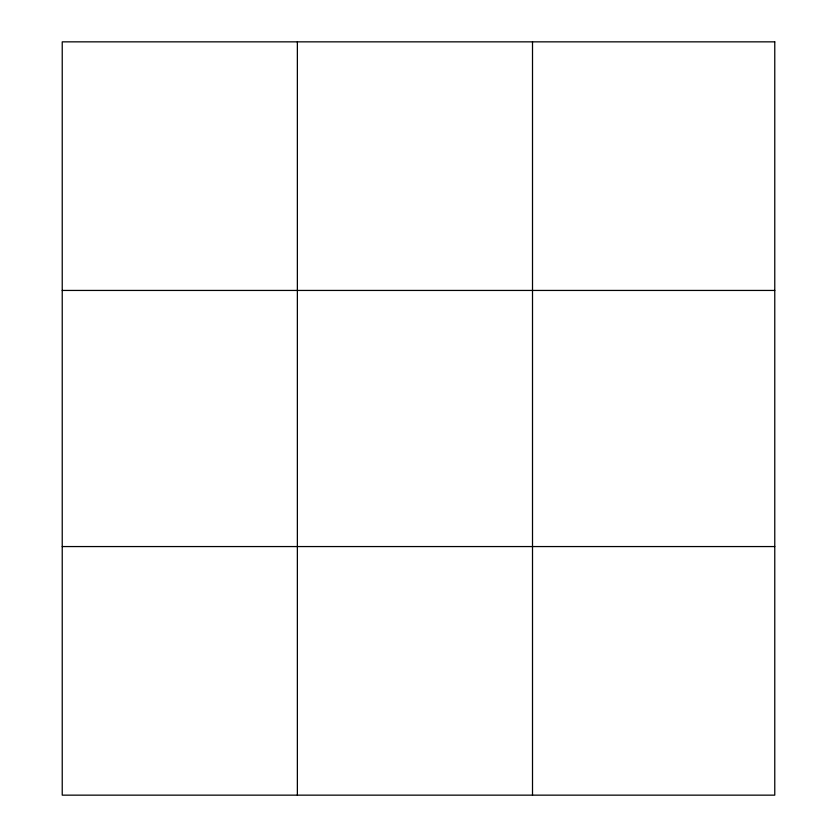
<?xml version="1.0" encoding="UTF-8"?>
<svg xmlns="http://www.w3.org/2000/svg" width="837" height="837" viewBox="0 0 837 837"><rect width="100%" height="100%" fill="white"/><g stroke="black" fill="none" stroke-linecap="round" stroke-linejoin="round"><path stroke-width="1.26" d="M297.365 41.85L297.365 795.15M532.51 41.85L532.51 795.15M62.231 290.439L774.769 290.439M62.231 546.561L774.769 546.561M774.769 41.85L774.769 795.15L62.231 795.15L62.231 41.85L774.769 41.85"/></g></svg>
